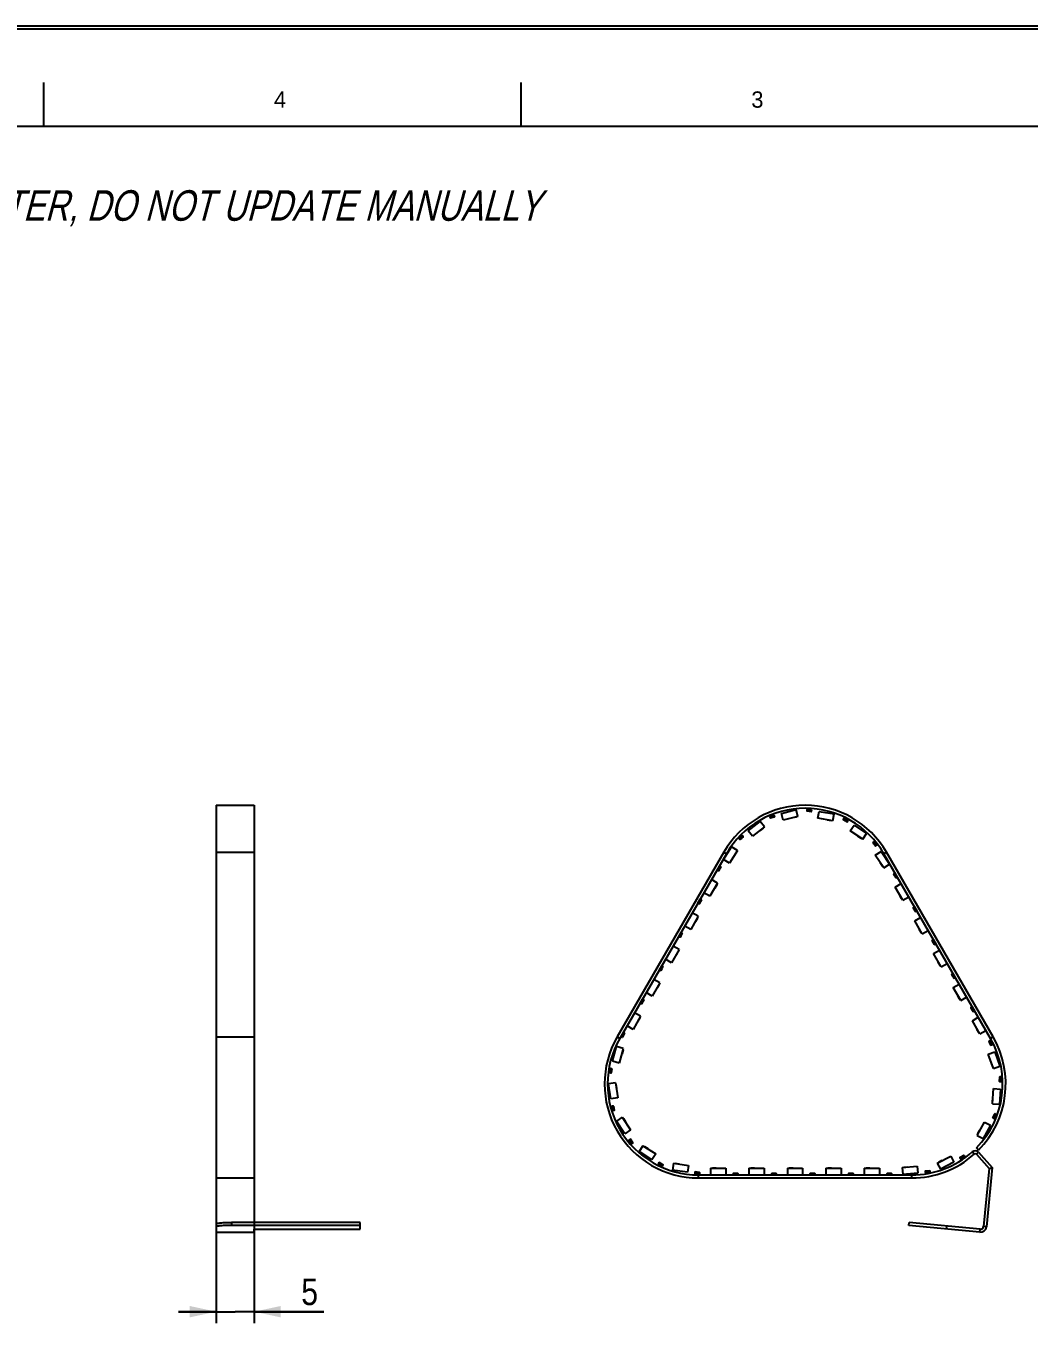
# Model space of a CAD drawing. Header units: millimetres. Extents: x 0 to 432, y 0 to 279.
# Drawn here: x 142.3 to 274.7, y 108.3 to 279.4 of the extents above; entities that cross this region are included whole.
import ezdxf

# ---------------------------------------------------------------- set-up
doc = ezdxf.new("R2010")
doc.units = ezdxf.units.MM
doc.header["$LTSCALE"] = 23.749
doc.layers.get('0').update_dxf_attribs({"linetype": 'CONTINUOUS'})
doc.styles.get("Standard").update_dxf_attribs({"font": 'txt', "width": 0.85})
doc.styles.add('TEXTSTYLE_2', font='txt', dxfattribs={"width": 0.8})
doc.styles.add('TEXTSTYLE_3', font='txt')
doc.dimstyles.new('DIMSTYLE_1', dxfattribs={"dimtxt": 3.5, "dimasz": 3.5, "dimexe": 0.18, "dimexo": 0.0625, "dimgap": 0.09, "dimtad": 1, "dimdsep": 46, "dimtxsty": 'STANDARD', "dimblk": '_FILLED', "dimblk1": '_FILLED', "dimblk2": '_FILLED', "dimcen": 0.09, "dimadec": 0, "dimazin": 0, "dimtp": 0.01, "dimtm": 0.01, "dimtfac": 1, "dimtofl": 0, "dimtmove": 0, "dimatfit": 3, "dimldrblk": '_FILLED', "dimfxl": 1, "dimtolj": 1, "dimarcsym": 0})

# ---------------------------------------------------------------- blocks, each defined once
blk = doc.blocks.new('_FILLED')
at = {"color": 0, "linetype": 'BYBLOCK'}
blk.add_solid([(0, 0), (-1, 0.214), (-1, -0.214)], dxfattribs=at)
blk = doc.blocks.new('*D4')
at = {"color": 2, "linetype": 'CONTINUOUS'}
for p, q in [((167.38, 126.41), (167.38, 108.27)), ((172.38, 126.41), (172.38, 108.27)), ((167.38, 109.77), (162.38, 109.77)), ((162.38, 109.77), (169.88, 109.77)), ((181.57, 109.77), (169.88, 109.77)), ((172.38, 109.77), (181.57, 109.77))]:
    blk.add_line(p, q, dxfattribs=at)
at = {"color": 2, "linetype": 'CONTINUOUS', "xscale": 3.5, "yscale": 3.5, "zscale": 3.5}
blk.add_blockref('_FILLED', (167.38, 109.77), dxfattribs=at)
at = {"color": 2, "linetype": 'CONTINUOUS', "xscale": 3.5, "yscale": 3.5, "zscale": 3.5, "rotation": 180}
blk.add_blockref('_FILLED', (172.38, 109.77), dxfattribs=at)
at = {"color": 2, "linetype": 'CONTINUOUS', "insert": (178.6, 114.14), "char_height": 3.5, "width": 2.975, "attachment_point": 1, "line_spacing_factor": 0.9}
blk.add_mtext('5', dxfattribs=at)

msp = doc.modelspace()

# ---------------------------------------------------------------- linework, layer by layer
at = {"color": 7, "linetype": 'CONTINUOUS'}
for p, q in [((0, 279.4), (431.8, 279.4)), ((0, 279), (420, 279)), ((144.566, 271.94), (144.566, 266.198)), ((207.566, 271.94), (207.566, 266.198)), ((18.566, 266.198), (400.766, 266.198)), ((240.444, 175.081), (241.025, 175.232)), ((240.444, 175.081), (240.487, 174.916)), ((241.006, 175.243), (240.455, 175.099)), ((240.505, 174.906), (240.455, 175.099)), ((241.067, 175.067), (240.487, 174.916)), ((240.505, 174.906), (241.057, 175.049)), ((240.77, 174.972), (240.518, 174.907)), ((240.518, 174.909), (240.518, 174.907)), ((240.586, 174.927), (240.587, 174.925)), ((240.688, 174.953), (240.689, 174.951)), ((240.734, 174.965), (240.735, 174.963)), ((240.766, 174.973), (240.767, 174.972)), ((240.769, 174.974), (240.77, 174.972)), ((241.006, 175.243), (241.057, 175.049)), ((241.067, 175.067), (241.025, 175.232)), ((241.989, 175.498), (243.924, 176.002)), ((242.218, 174.617), (241.989, 175.498)), ((244.153, 175.121), (242.218, 174.617)), ((243.439, 174.904), (243.431, 174.933)), ((243.93, 175.032), (243.439, 174.904)), ((243.93, 175.032), (243.923, 175.061)), ((244.153, 175.121), (243.924, 176.002)), ((245.362, 176.031), (245.333, 175.863)), ((245.924, 175.761), (245.333, 175.863)), ((245.345, 175.846), (245.379, 176.043)), ((245.345, 175.846), (245.907, 175.749)), ((245.358, 175.844), (245.358, 175.842)), ((245.614, 175.797), (245.358, 175.842)), ((245.362, 176.031), (245.953, 175.929)), ((245.941, 175.946), (245.379, 176.043)), ((245.428, 175.832), (245.427, 175.83)), ((245.532, 175.814), (245.531, 175.812)), ((245.579, 175.806), (245.578, 175.804)), ((245.611, 175.8), (245.611, 175.798)), ((245.614, 175.799), (245.614, 175.797)), ((245.941, 175.946), (245.907, 175.749)), ((245.924, 175.761), (245.953, 175.929)), ((246.785, 174.876), (246.941, 175.773)), ((248.756, 174.535), (246.785, 174.876)), ((246.941, 175.773), (248.911, 175.431)), ((248.016, 174.633), (248.021, 174.662)), ((248.516, 174.546), (248.016, 174.633)), ((248.516, 174.546), (248.522, 174.575)), ((248.756, 174.535), (248.911, 175.431)), ((250.233, 174.864), (250.137, 174.723)), ((250.633, 174.386), (250.137, 174.723)), ((250.141, 174.702), (250.254, 174.868)), ((250.141, 174.702), (250.612, 174.382)), ((250.152, 174.695), (250.151, 174.693)), ((250.366, 174.547), (250.151, 174.693)), ((250.21, 174.655), (250.209, 174.653)), ((250.233, 174.864), (250.729, 174.526)), ((250.725, 174.547), (250.254, 174.868)), ((250.298, 174.596), (250.296, 174.594)), ((250.337, 174.569), (250.336, 174.567)), ((237.592, 173.201), (239.147, 174.46)), ((238.165, 172.494), (237.592, 173.201)), ((239.719, 173.753), (238.165, 172.494)), ((239.158, 173.26), (239.14, 173.283)), ((239.719, 173.753), (239.147, 174.46)), ((239.553, 173.58), (239.158, 173.26)), ((239.553, 173.58), (239.534, 173.603)), ((250.364, 174.55), (250.363, 174.549)), ((250.367, 174.549), (250.366, 174.547)), ((250.725, 174.547), (250.612, 174.382)), ((250.633, 174.386), (250.729, 174.526)), ((251.052, 173.224), (251.564, 173.976)), ((252.705, 172.098), (251.052, 173.224)), ((251.564, 173.976), (253.217, 172.851)), ((252.705, 172.098), (253.217, 172.851)), ((236.358, 172.183), (236.825, 172.561)), ((236.358, 172.183), (236.465, 172.051)), ((236.804, 172.563), (236.361, 172.204)), ((236.486, 172.049), (236.361, 172.204)), ((236.932, 172.428), (236.465, 172.051)), ((236.486, 172.049), (236.929, 172.407)), ((236.497, 172.057), (236.498, 172.055)), ((236.7, 172.219), (236.498, 172.055)), ((236.552, 172.102), (236.553, 172.1)), ((236.634, 172.168), (236.635, 172.166)), ((236.671, 172.198), (236.672, 172.196)), ((236.696, 172.219), (236.697, 172.217)), ((236.699, 172.221), (236.7, 172.219)), ((236.804, 172.563), (236.929, 172.407)), ((236.932, 172.428), (236.825, 172.561)), ((252.072, 172.493), (252.088, 172.518)), ((252.492, 172.208), (252.072, 172.493)), ((252.492, 172.208), (252.508, 172.232)), ((254.068, 171.69), (254.235, 171.801)), ((254.068, 171.69), (254.385, 171.216)), ((254.214, 171.805), (254.072, 171.71)), ((254.406, 171.212), (254.072, 171.71)), ((254.076, 171.679), (254.074, 171.678)), ((254.219, 171.461), (254.074, 171.678)), ((254.115, 171.62), (254.113, 171.619)), ((254.174, 171.532), (254.172, 171.531)), ((254.2, 171.493), (254.198, 171.491)), ((254.214, 171.805), (254.547, 171.306)), ((254.218, 171.465), (254.217, 171.464)), ((254.22, 171.462), (254.219, 171.461)), ((254.551, 171.327), (254.235, 171.801)), ((254.551, 171.327), (254.385, 171.216)), ((254.406, 171.212), (254.547, 171.306)), ((234.707, 170.188), (220.634, 145.813)), ((234.333, 169.408), (235.38, 171.111)), ((234.36, 170.388), (234.707, 170.188)), ((236.156, 170.635), (235.108, 168.931)), ((236.156, 170.635), (235.38, 171.111)), ((235.79, 169.984), (235.765, 169.999)), ((236.056, 170.416), (235.79, 169.984)), ((236.056, 170.416), (236.031, 170.432)), ((254.359, 169.977), (255.116, 170.483)), ((255.471, 168.315), (254.359, 169.977)), ((255.116, 170.483), (256.228, 168.821)), ((255.838, 170.388), (255.491, 170.188)), ((269.564, 145.813), (255.491, 170.188)), ((233.801, 168.543), (233.502, 168.058)), ((233.673, 167.953), (233.502, 168.058)), ((233.507, 168.037), (233.822, 168.548)), ((233.652, 167.948), (233.507, 168.037)), ((233.966, 168.459), (233.652, 167.948)), ((233.673, 167.953), (233.971, 168.439)), ((233.679, 167.964), (233.681, 167.963)), ((233.817, 168.185), (233.681, 167.963)), ((233.717, 168.025), (233.718, 168.024)), ((233.772, 168.114), (233.774, 168.113)), ((233.797, 168.155), (233.799, 168.154)), ((233.801, 168.543), (233.971, 168.439)), ((233.814, 168.183), (233.816, 168.182)), ((233.816, 168.186), (233.817, 168.185)), ((233.966, 168.459), (233.822, 168.548)), ((235.108, 168.931), (234.333, 169.408)), ((255.032, 168.919), (255.056, 168.935)), ((255.314, 168.496), (255.032, 168.919)), ((255.314, 168.496), (255.339, 168.513)), ((255.471, 168.315), (256.228, 168.821)), ((233.527, 166.324), (232.527, 164.592)), ((233.527, 166.324), (232.739, 166.779)), ((233.434, 166.103), (233.18, 165.663)), ((233.434, 166.103), (233.408, 166.118)), ((256.801, 167.52), (256.961, 167.612)), ((256.801, 167.52), (257.086, 167.026)), ((256.808, 167.508), (256.806, 167.507)), ((256.936, 167.282), (256.806, 167.507)), ((256.954, 167.625), (256.807, 167.54)), ((257.107, 167.021), (256.807, 167.54)), ((256.843, 167.447), (256.841, 167.446)), ((256.896, 167.356), (256.894, 167.355)), ((256.92, 167.315), (256.918, 167.314)), ((256.936, 167.286), (256.934, 167.285)), ((256.938, 167.283), (256.936, 167.282)), ((256.954, 167.625), (257.254, 167.106)), ((256.979, 165.792), (257.767, 166.247)), ((257.246, 167.119), (257.086, 167.026)), ((257.107, 167.021), (257.254, 167.106)), ((232.527, 164.592), (231.739, 165.047)), ((233.18, 165.663), (233.154, 165.678)), ((257.979, 164.06), (256.979, 165.792)), ((257.58, 164.691), (257.606, 164.706)), ((257.834, 164.251), (257.58, 164.691)), ((257.979, 164.06), (258.767, 164.515)), ((230.952, 163.654), (231.252, 164.174)), ((231.099, 163.569), (230.952, 163.654)), ((231.12, 163.575), (230.959, 163.667)), ((231.399, 164.089), (231.099, 163.569)), ((231.12, 163.575), (231.405, 164.068)), ((231.126, 163.586), (231.128, 163.585)), ((231.258, 163.81), (231.128, 163.585)), ((231.162, 163.648), (231.163, 163.647)), ((231.214, 163.739), (231.216, 163.738)), ((231.238, 163.78), (231.24, 163.779)), ((231.244, 164.161), (231.405, 164.068)), ((231.399, 164.089), (231.252, 164.174)), ((231.255, 163.809), (231.256, 163.808)), ((231.256, 163.811), (231.258, 163.81)), ((257.834, 164.251), (257.86, 164.266)), ((259.375, 163.061), (259.535, 163.154)), ((259.375, 163.061), (259.66, 162.568)), ((259.382, 163.05), (259.38, 163.049)), ((259.51, 162.824), (259.38, 163.049)), ((259.528, 163.167), (259.381, 163.082)), ((259.681, 162.562), (259.381, 163.082)), ((259.417, 162.989), (259.416, 162.988)), ((259.47, 162.897), (259.468, 162.896)), ((259.494, 162.856), (259.492, 162.855)), ((259.51, 162.828), (259.508, 162.827)), ((259.512, 162.825), (259.51, 162.824)), ((259.528, 163.167), (259.828, 162.647)), ((259.82, 162.66), (259.66, 162.568)), ((259.681, 162.562), (259.828, 162.647)), ((230.99, 161.93), (229.99, 160.198)), ((230.99, 161.93), (230.202, 162.385)), ((230.643, 161.269), (230.617, 161.284)), ((230.897, 161.709), (230.643, 161.269)), ((230.897, 161.709), (230.871, 161.724)), ((259.553, 161.334), (260.341, 161.789)), ((260.553, 159.602), (259.553, 161.334)), ((228.415, 159.26), (228.715, 159.78)), ((228.562, 159.175), (228.415, 159.26)), ((228.582, 159.181), (228.422, 159.273)), ((228.862, 159.695), (228.562, 159.175)), ((228.582, 159.181), (228.867, 159.674)), ((228.589, 159.192), (228.591, 159.191)), ((228.721, 159.416), (228.591, 159.191)), ((228.625, 159.253), (228.626, 159.252)), ((228.677, 159.345), (228.679, 159.344)), ((228.701, 159.386), (228.703, 159.385)), ((228.707, 159.767), (228.867, 159.674)), ((228.862, 159.695), (228.715, 159.78)), ((228.717, 159.414), (228.719, 159.413)), ((228.719, 159.417), (228.721, 159.416)), ((229.99, 160.198), (229.202, 160.653)), ((260.154, 160.233), (260.18, 160.248)), ((260.408, 159.793), (260.154, 160.233)), ((260.408, 159.793), (260.434, 159.808)), ((260.553, 159.602), (261.341, 160.057)), ((228.453, 157.536), (227.453, 155.804)), ((228.453, 157.536), (227.665, 157.991)), ((261.875, 158.731), (262.035, 158.824)), ((261.875, 158.731), (262.16, 158.238)), ((261.882, 158.72), (261.88, 158.719)), ((262.01, 158.494), (261.88, 158.719)), ((262.028, 158.837), (261.881, 158.752)), ((262.181, 158.232), (261.881, 158.752)), ((261.917, 158.658), (261.916, 158.657)), ((261.97, 158.567), (261.968, 158.566)), ((261.994, 158.526), (261.992, 158.525)), ((262.01, 158.497), (262.008, 158.496)), ((262.012, 158.495), (262.01, 158.494)), ((262.028, 158.837), (262.328, 158.317)), ((262.053, 157.004), (262.841, 157.459)), ((262.32, 158.33), (262.16, 158.238)), ((262.181, 158.232), (262.328, 158.317)), ((227.453, 155.804), (226.665, 156.259)), ((228.106, 156.875), (228.08, 156.89)), ((228.36, 157.315), (228.106, 156.875)), ((228.36, 157.315), (228.334, 157.33)), ((263.053, 155.272), (262.053, 157.004)), ((262.654, 155.903), (262.68, 155.918)), ((262.908, 155.463), (262.654, 155.903)), ((225.878, 154.866), (226.178, 155.385)), ((226.025, 154.781), (225.878, 154.866)), ((226.045, 154.786), (225.885, 154.879)), ((226.325, 155.3), (226.025, 154.781)), ((226.045, 154.786), (226.33, 155.28)), ((226.052, 154.798), (226.054, 154.797)), ((226.184, 155.022), (226.054, 154.797)), ((226.087, 154.859), (226.089, 154.858)), ((226.14, 154.95), (226.142, 154.949)), ((226.164, 154.992), (226.166, 154.991)), ((226.17, 155.372), (226.33, 155.28)), ((226.325, 155.3), (226.178, 155.385)), ((226.18, 155.02), (226.182, 155.019)), ((226.182, 155.023), (226.184, 155.022)), ((262.908, 155.463), (262.934, 155.478)), ((263.053, 155.272), (263.841, 155.727)), ((264.449, 154.273), (264.61, 154.365)), ((264.449, 154.273), (264.734, 153.779)), ((264.456, 154.261), (264.454, 154.26)), ((264.584, 154.035), (264.454, 154.26)), ((264.602, 154.378), (264.455, 154.293)), ((264.755, 153.774), (264.455, 154.293)), ((264.491, 154.2), (264.49, 154.199)), ((264.544, 154.109), (264.542, 154.108)), ((264.568, 154.068), (264.566, 154.067)), ((264.584, 154.039), (264.583, 154.038)), ((264.586, 154.036), (264.584, 154.035)), ((264.602, 154.378), (264.902, 153.859)), ((225.916, 153.142), (224.916, 151.41)), ((225.916, 153.142), (225.128, 153.597)), ((225.569, 152.481), (225.543, 152.496)), ((225.823, 152.921), (225.569, 152.481)), ((225.823, 152.921), (225.797, 152.935)), ((264.627, 152.545), (265.415, 153)), ((265.627, 150.813), (264.627, 152.545)), ((264.895, 153.872), (264.734, 153.779)), ((264.755, 153.774), (264.902, 153.859)), ((223.341, 150.471), (223.641, 150.991)), ((223.788, 150.906), (223.488, 150.386)), ((223.508, 150.392), (223.793, 150.886)), ((223.647, 150.628), (223.517, 150.402)), ((223.627, 150.597), (223.629, 150.596)), ((223.633, 150.978), (223.793, 150.886)), ((223.788, 150.906), (223.641, 150.991)), ((223.643, 150.626), (223.645, 150.625)), ((223.645, 150.629), (223.647, 150.628)), ((224.916, 151.41), (224.128, 151.865)), ((265.228, 151.444), (265.254, 151.459)), ((265.482, 151.004), (265.228, 151.444)), ((265.482, 151.004), (265.508, 151.019)), ((265.627, 150.813), (266.415, 151.268)), ((223.381, 148.748), (222.592, 149.202)), ((223.488, 150.386), (223.341, 150.471)), ((223.508, 150.392), (223.348, 150.484)), ((223.515, 150.403), (223.517, 150.402)), ((223.55, 150.465), (223.552, 150.464)), ((223.603, 150.556), (223.605, 150.555)), ((266.986, 149.879), (267.147, 149.971)), ((266.986, 149.879), (267.271, 149.385)), ((266.993, 149.867), (266.991, 149.866)), ((267.121, 149.641), (266.991, 149.866)), ((267.139, 149.984), (266.992, 149.899)), ((267.292, 149.379), (266.992, 149.899)), ((267.028, 149.806), (267.027, 149.805)), ((267.081, 149.715), (267.079, 149.714)), ((267.105, 149.673), (267.103, 149.672)), ((267.121, 149.645), (267.12, 149.644)), ((267.123, 149.642), (267.121, 149.641)), ((267.139, 149.984), (267.439, 149.464)), ((267.432, 149.477), (267.271, 149.385)), ((267.292, 149.379), (267.439, 149.464)), ((222.384, 147.014), (221.595, 147.468)), ((223.381, 148.748), (222.384, 147.014)), ((223.034, 148.086), (223.009, 148.101)), ((223.288, 148.527), (223.034, 148.086)), ((223.288, 148.527), (223.262, 148.542)), ((267.164, 148.151), (267.952, 148.606)), ((268.164, 146.419), (267.164, 148.151)), ((220.288, 146.013), (220.634, 145.813)), ((220.978, 145.994), (220.805, 146.094)), ((220.81, 146.073), (221.109, 146.594)), ((220.957, 145.989), (220.81, 146.073)), ((221.257, 146.509), (220.957, 145.989)), ((220.978, 145.994), (221.262, 146.488)), ((220.985, 146.006), (220.986, 146.005)), ((221.116, 146.23), (220.986, 146.005)), ((221.02, 146.067), (221.022, 146.066)), ((221.072, 146.158), (221.074, 146.157)), ((221.089, 146.588), (221.262, 146.488)), ((221.096, 146.2), (221.098, 146.199)), ((221.257, 146.509), (221.109, 146.594)), ((221.113, 146.228), (221.114, 146.227)), ((221.114, 146.231), (221.116, 146.23)), ((267.765, 147.05), (267.791, 147.065)), ((268.019, 146.61), (267.765, 147.05)), ((268.019, 146.61), (268.045, 146.625)), ((268.164, 146.419), (268.952, 146.874)), ((269.386, 145.458), (269.574, 145.527)), ((269.555, 145.536), (269.395, 145.477)), ((269.602, 144.914), (269.395, 145.477)), ((269.555, 145.536), (269.762, 144.973)), ((269.911, 146.013), (269.564, 145.813)), ((269.771, 144.992), (269.574, 145.527)), ((219.685, 142.809), (220.223, 144.736)), ((221.1, 144.491), (220.223, 144.736)), ((221.1, 144.491), (220.562, 142.565)), ((220.928, 143.764), (220.899, 143.772)), ((221.064, 144.254), (220.928, 143.764)), ((221.064, 144.254), (221.036, 144.262)), ((269.267, 143.725), (270.121, 144.039)), ((269.386, 145.458), (269.583, 144.923)), ((269.391, 145.446), (269.389, 145.445)), ((269.479, 145.201), (269.389, 145.445)), ((269.415, 145.379), (269.414, 145.378)), ((269.452, 145.28), (269.45, 145.279)), ((269.468, 145.235), (269.466, 145.235)), ((269.48, 145.205), (269.478, 145.204)), ((269.481, 145.201), (269.479, 145.201)), ((269.771, 144.992), (269.583, 144.923)), ((269.602, 144.914), (269.762, 144.973)), ((270.121, 144.039), (270.811, 142.162)), ((220.562, 142.565), (219.685, 142.809)), ((269.957, 141.848), (269.267, 143.725)), ((269.671, 142.538), (269.699, 142.548)), ((269.847, 142.061), (269.671, 142.538)), ((269.847, 142.061), (269.874, 142.072)), ((269.957, 141.848), (270.811, 142.162)), ((219.413, 141.832), (219.259, 141.283)), ((219.452, 141.229), (219.259, 141.283)), ((219.27, 141.264), (219.431, 141.842)), ((219.434, 141.218), (219.27, 141.264)), ((219.413, 141.832), (219.605, 141.778)), ((219.595, 141.796), (219.431, 141.842)), ((219.595, 141.796), (219.434, 141.218)), ((219.452, 141.229), (219.605, 141.778)), ((219.456, 141.242), (219.457, 141.241)), ((219.527, 141.492), (219.457, 141.241)), ((219.475, 141.31), (219.477, 141.309)), ((219.503, 141.411), (219.505, 141.411)), ((219.516, 141.457), (219.518, 141.457)), ((219.525, 141.492), (219.527, 141.492)), ((219.525, 141.489), (219.527, 141.488)), ((270.796, 140.732), (270.756, 140.164)), ((270.769, 140.148), (270.812, 140.746)), ((270.775, 140.46), (270.793, 140.719)), ((270.777, 140.463), (270.775, 140.463)), ((270.777, 140.46), (270.775, 140.46)), ((270.779, 140.496), (270.777, 140.496)), ((270.783, 140.543), (270.781, 140.543)), ((270.79, 140.648), (270.788, 140.648)), ((270.795, 140.719), (270.793, 140.719)), ((270.796, 140.732), (270.996, 140.718)), ((270.982, 140.734), (270.812, 140.746)), ((270.982, 140.734), (270.939, 140.135)), ((270.955, 140.149), (270.996, 140.718)), ((220.054, 139.97), (219.155, 139.831)), ((219.461, 137.854), (219.155, 139.831)), ((220.054, 139.97), (220.36, 137.994)), ((220.12, 139.74), (220.09, 139.735)), ((220.12, 139.74), (220.198, 139.238)), ((220.198, 139.238), (220.168, 139.233)), ((269.832, 137.207), (269.975, 139.202)), ((269.975, 139.202), (270.882, 139.137)), ((270.882, 139.137), (270.739, 137.142)), ((270.955, 140.149), (270.756, 140.164)), ((270.769, 140.148), (270.939, 140.135)), ((220.36, 137.994), (219.461, 137.854)), ((269.819, 137.447), (269.855, 137.953)), ((269.819, 137.447), (269.849, 137.445)), ((269.832, 137.207), (270.739, 137.142)), ((269.855, 137.953), (269.885, 137.951)), ((219.617, 136.851), (219.814, 136.882)), ((219.617, 136.851), (219.704, 136.288)), ((219.797, 136.895), (219.629, 136.869)), ((219.721, 136.276), (219.629, 136.869)), ((219.902, 136.319), (219.704, 136.288)), ((219.889, 136.302), (219.721, 136.276)), ((219.797, 136.895), (219.889, 136.302)), ((219.902, 136.319), (219.814, 136.882)), ((219.86, 136.589), (219.862, 136.589)), ((219.86, 136.586), (219.862, 136.586)), ((219.862, 136.589), (219.902, 136.332)), ((219.865, 136.553), (219.867, 136.553)), ((219.873, 136.506), (219.875, 136.506)), ((219.889, 136.402), (219.891, 136.402)), ((219.9, 136.332), (219.902, 136.332)), ((220.97, 135.422), (220.209, 134.923)), ((220.97, 135.422), (222.066, 133.749)), ((221.125, 135.239), (221.1, 135.222)), ((221.125, 135.239), (221.404, 134.814)), ((270.137, 135.846), (269.865, 135.345)), ((270.041, 135.25), (269.865, 135.345)), ((269.871, 135.325), (270.157, 135.852)), ((269.871, 135.325), (270.02, 135.244)), ((270.005, 135.607), (270.129, 135.835)), ((270.006, 135.606), (270.005, 135.607)), ((270.008, 135.609), (270.006, 135.61)), ((270.307, 135.771), (270.02, 135.244)), ((270.024, 135.638), (270.022, 135.639)), ((270.041, 135.25), (270.313, 135.75)), ((270.047, 135.679), (270.045, 135.68)), ((270.097, 135.772), (270.095, 135.773)), ((270.131, 135.834), (270.129, 135.835)), ((270.137, 135.846), (270.313, 135.75)), ((270.307, 135.771), (270.157, 135.852)), ((221.305, 133.25), (220.209, 134.923)), ((222.066, 133.749), (221.305, 133.25)), ((221.404, 134.814), (221.379, 134.797)), ((267.802, 133.035), (268.756, 134.792)), ((267.889, 133.258), (268.132, 133.704)), ((268.132, 133.704), (268.158, 133.69)), ((269.556, 134.358), (268.601, 132.6)), ((268.756, 134.792), (269.556, 134.358)), ((221.861, 132.401), (222.028, 132.51)), ((221.861, 132.401), (222.173, 131.924)), ((222.007, 132.515), (221.865, 132.422)), ((222.194, 131.92), (221.865, 132.422)), ((222.007, 132.515), (222.336, 132.013)), ((222.34, 132.034), (222.028, 132.51)), ((222.34, 132.034), (222.173, 131.924)), ((222.191, 132.262), (222.192, 132.263)), ((222.192, 132.263), (222.335, 132.046)), ((222.192, 132.259), (222.194, 132.261)), ((222.336, 132.013), (222.194, 131.92)), ((222.211, 132.232), (222.212, 132.233)), ((222.237, 132.192), (222.238, 132.193)), ((222.294, 132.104), (222.296, 132.105)), ((222.333, 132.045), (222.335, 132.046)), ((267.802, 133.035), (268.601, 132.6)), ((267.889, 133.258), (267.915, 133.244)), ((223.684, 131.658), (223.197, 130.889)), ((224.886, 129.819), (223.197, 130.889)), ((223.684, 131.658), (225.373, 130.587)), ((223.901, 131.556), (223.885, 131.531)), ((223.901, 131.556), (224.33, 131.284)), ((224.33, 131.284), (224.314, 131.259)), ((225.373, 130.587), (224.886, 129.819)), ((262.539, 129.369), (264.313, 130.293)), ((264.313, 130.293), (264.734, 129.486)), ((265.535, 130.112), (266.067, 130.389)), ((265.535, 130.112), (265.614, 129.961)), ((266.047, 130.395), (265.541, 130.132)), ((265.634, 129.954), (265.541, 130.132)), ((266.146, 130.238), (265.614, 129.961)), ((265.634, 129.954), (266.139, 130.218)), ((265.804, 130.271), (266.034, 130.391)), ((265.805, 130.269), (265.804, 130.271)), ((265.808, 130.27), (265.807, 130.272)), ((265.837, 130.286), (265.836, 130.287)), ((265.879, 130.308), (265.878, 130.309)), ((265.972, 130.356), (265.972, 130.358)), ((266.035, 130.389), (266.034, 130.391)), ((266.047, 130.395), (266.139, 130.218)), ((266.067, 130.389), (266.146, 130.238)), ((267.411, 130.546), (267.146, 130.845)), ((267.693, 130.531), (267.99, 130.798)), ((267.991, 131.096), (267.706, 131.377)), ((267.99, 130.798), (269.781, 128.81)), ((225.83, 129.44), (225.739, 129.296)), ((226.246, 128.975), (225.739, 129.296)), ((225.744, 129.276), (225.851, 129.444)), ((225.744, 129.276), (226.225, 128.97)), ((225.83, 129.44), (226.337, 129.119)), ((226.332, 129.139), (225.851, 129.444)), ((226.101, 129.286), (226.102, 129.287)), ((226.102, 129.287), (226.322, 129.148)), ((226.104, 129.284), (226.105, 129.286)), ((226.132, 129.266), (226.133, 129.268)), ((226.172, 129.241), (226.173, 129.242)), ((226.332, 129.139), (226.225, 128.97)), ((226.337, 129.119), (226.246, 128.975)), ((226.261, 129.184), (226.262, 129.186)), ((226.321, 129.146), (226.322, 129.148)), ((227.716, 129.347), (227.584, 128.447)), ((229.563, 128.157), (227.584, 128.447)), ((227.716, 129.347), (229.695, 129.057)), ((227.956, 129.342), (227.952, 129.313)), ((227.956, 129.342), (228.459, 129.269)), ((228.459, 129.269), (228.454, 129.239)), ((229.695, 129.057), (229.563, 128.157)), ((232.612, 128.723), (234.612, 128.723)), ((232.612, 128.723), (232.612, 127.813)), ((232.85, 128.753), (233.358, 128.753)), ((232.85, 128.753), (232.85, 128.723)), ((233.358, 128.753), (233.358, 128.723)), ((234.612, 128.723), (234.612, 127.813)), ((237.686, 128.723), (239.686, 128.723)), ((237.686, 128.723), (237.686, 127.813)), ((237.924, 128.753), (238.432, 128.753)), ((237.924, 128.753), (237.924, 128.723)), ((238.432, 128.753), (238.432, 128.723)), ((239.686, 128.723), (239.686, 127.813)), ((242.76, 128.723), (244.76, 128.723)), ((242.76, 128.723), (242.76, 127.813)), ((242.998, 128.753), (243.506, 128.753)), ((242.998, 128.753), (242.998, 128.723)), ((243.506, 128.753), (243.506, 128.723)), ((244.76, 128.723), (244.76, 127.813)), ((247.834, 128.723), (249.834, 128.723)), ((247.834, 128.723), (247.834, 127.813)), ((248.072, 128.753), (248.58, 128.753)), ((248.072, 128.753), (248.072, 128.723)), ((248.58, 128.753), (248.58, 128.723)), ((249.834, 128.723), (249.834, 127.813)), ((252.908, 128.723), (254.908, 128.723)), ((252.908, 128.723), (252.908, 127.813)), ((253.147, 128.753), (253.655, 128.753)), ((253.147, 128.753), (253.147, 128.723)), ((253.655, 128.753), (253.655, 128.723)), ((254.908, 128.723), (254.908, 127.813)), ((257.904, 128.779), (259.897, 128.946)), ((257.904, 128.779), (257.98, 127.872)), ((258.139, 128.828), (258.645, 128.871)), ((258.139, 128.828), (258.141, 128.799)), ((258.645, 128.871), (258.647, 128.841)), ((259.897, 128.946), (259.973, 128.04)), ((260.954, 128.308), (261.552, 128.358)), ((261.536, 128.372), (260.968, 128.324)), ((261.263, 128.351), (261.522, 128.373)), ((261.263, 128.349), (261.263, 128.351)), ((261.267, 128.349), (261.267, 128.351)), ((261.3, 128.352), (261.299, 128.354)), ((261.347, 128.356), (261.347, 128.358)), ((261.452, 128.365), (261.452, 128.367)), ((261.523, 128.371), (261.522, 128.373)), ((261.536, 128.372), (261.553, 128.172)), ((261.552, 128.358), (261.566, 128.189)), ((262.539, 129.369), (262.96, 128.562)), ((262.737, 129.505), (263.187, 129.74)), ((262.737, 129.505), (262.751, 129.479)), ((264.734, 129.486), (262.96, 128.562)), ((263.187, 129.74), (263.201, 129.714)), ((269.781, 128.81), (269.026, 120.97)), ((269.365, 128.673), (269.781, 128.81)), ((230.579, 128.195), (230.555, 128.027)), ((231.148, 127.94), (230.555, 128.027)), ((230.567, 128.01), (230.596, 128.208)), ((230.567, 128.01), (231.131, 127.928)), ((230.579, 128.195), (231.173, 128.108)), ((231.16, 128.125), (230.596, 128.208)), ((230.89, 128.167), (231.148, 128.129)), ((230.89, 128.165), (230.89, 128.167)), ((230.893, 128.165), (230.893, 128.166)), ((230.926, 128.16), (230.926, 128.162)), ((230.973, 128.153), (230.973, 128.155)), ((231.026, 127.813), (259.172, 127.813)), ((231.026, 127.413), (231.026, 127.813)), ((231.077, 128.138), (231.077, 128.14)), ((231.16, 128.125), (231.131, 127.928)), ((231.147, 128.127), (231.148, 128.129)), ((231.173, 128.108), (231.148, 127.94)), ((235.612, 127.998), (236.212, 127.998)), ((235.612, 127.998), (235.612, 127.828)), ((236.212, 127.828), (235.612, 127.828)), ((236.197, 128.013), (235.627, 128.013)), ((235.627, 127.828), (235.627, 128.013)), ((235.924, 128.015), (236.184, 128.015)), ((235.924, 128.013), (235.924, 128.015)), ((235.927, 128.013), (235.927, 128.015)), ((235.96, 128.013), (235.96, 128.015)), ((236.008, 128.013), (236.008, 128.015)), ((236.113, 128.013), (236.113, 128.015)), ((236.184, 128.013), (236.184, 128.015)), ((236.197, 128.013), (236.197, 127.828)), ((236.212, 127.998), (236.212, 127.828)), ((240.686, 127.998), (241.286, 127.998)), ((240.686, 127.998), (240.686, 127.828)), ((241.286, 127.828), (240.686, 127.828)), ((241.271, 128.013), (240.701, 128.013)), ((240.701, 127.828), (240.701, 128.013)), ((240.998, 128.015), (241.258, 128.015)), ((240.998, 128.013), (240.998, 128.015)), ((241.001, 128.013), (241.001, 128.015)), ((241.034, 128.013), (241.034, 128.015)), ((241.082, 128.013), (241.082, 128.015)), ((241.187, 128.013), (241.187, 128.015)), ((241.258, 128.013), (241.258, 128.015)), ((241.271, 128.013), (241.271, 127.828)), ((241.286, 127.998), (241.286, 127.828)), ((245.76, 127.998), (246.36, 127.998)), ((245.76, 127.998), (245.76, 127.828)), ((246.36, 127.828), (245.76, 127.828)), ((246.345, 128.013), (245.775, 128.013)), ((245.775, 127.828), (245.775, 128.013)), ((246.072, 128.015), (246.332, 128.015)), ((246.072, 128.013), (246.072, 128.015)), ((246.075, 128.013), (246.075, 128.015)), ((246.108, 128.013), (246.108, 128.015)), ((246.156, 128.013), (246.156, 128.015)), ((246.261, 128.013), (246.261, 128.015)), ((246.332, 128.013), (246.332, 128.015)), ((246.345, 128.013), (246.345, 127.828)), ((246.36, 127.998), (246.36, 127.828)), ((250.834, 127.998), (251.434, 127.998)), ((250.834, 127.998), (250.834, 127.828)), ((251.434, 127.828), (250.834, 127.828)), ((251.419, 128.013), (250.849, 128.013)), ((250.849, 127.828), (250.849, 128.013)), ((251.146, 128.015), (251.406, 128.015)), ((251.146, 128.013), (251.146, 128.015)), ((251.149, 128.013), (251.149, 128.015)), ((251.182, 128.013), (251.182, 128.015)), ((251.23, 128.013), (251.23, 128.015)), ((251.335, 128.013), (251.335, 128.015)), ((251.406, 128.013), (251.406, 128.015)), ((251.419, 128.013), (251.419, 127.828)), ((251.434, 127.998), (251.434, 127.828)), ((255.909, 127.998), (256.509, 127.998)), ((255.909, 127.998), (255.909, 127.828)), ((256.509, 127.828), (255.909, 127.828)), ((256.494, 128.013), (255.924, 128.013)), ((255.924, 127.828), (255.924, 128.013)), ((256.22, 128.015), (256.48, 128.015)), ((256.22, 128.013), (256.22, 128.015)), ((256.224, 128.013), (256.224, 128.015)), ((256.256, 128.013), (256.256, 128.015)), ((256.304, 128.013), (256.304, 128.015)), ((256.409, 128.013), (256.409, 128.015)), ((256.48, 128.013), (256.48, 128.015)), ((256.494, 128.013), (256.494, 127.828)), ((256.509, 127.998), (256.509, 127.828)), ((259.973, 128.04), (257.98, 127.872)), ((259.172, 127.413), (259.172, 127.813)), ((260.954, 128.308), (260.968, 128.138)), ((260.985, 128.125), (260.968, 128.324)), ((261.566, 128.189), (260.968, 128.138)), ((260.985, 128.125), (261.553, 128.172)), ((169.383, 121.55), (169.383, 121.152)), ((186.383, 120.672), (186.383, 121.55)), ((258.796, 121.152), (258.834, 121.55)), ((167.383, 121.358), (167.383, 120.247)), ((167.383, 120.251), (172.383, 120.251)), ((167.383, 120.247), (172.383, 120.247)), ((186.383, 121.152), (169.383, 121.152)), ((172.383, 120.672), (186.383, 120.672)), ((172.383, 120.247), (172.383, 120.672)), ((268.153, 120.251), (258.796, 121.152)), ((263.773, 120.672), (263.811, 121.071)), ((268.153, 120.251), (268.191, 120.649)), ((269.026, 120.97), (268.627, 121.009))]:
    msp.add_line(p, q, dxfattribs=at)
at = {"color": 3, "linetype": 'CONTINUOUS'}
for p, q in [((167.383, 176.588), (167.383, 121.358)), ((167.383, 176.588), (172.383, 176.588)), ((172.383, 176.588), (172.383, 121.55)), ((167.383, 170.388), (172.383, 170.388)), ((234.36, 170.388), (220.288, 146.013)), ((269.911, 146.013), (255.838, 170.388)), ((167.383, 146.013), (172.383, 146.013)), ((267.693, 130.531), (269.365, 128.673)), ((269.365, 128.673), (268.627, 121.009)), ((167.383, 127.413), (172.383, 127.413)), ((231.026, 127.413), (259.172, 127.413)), ((186.383, 121.55), (169.383, 121.55)), ((268.191, 120.649), (258.834, 121.55))]:
    msp.add_line(p, q, dxfattribs=at)
for centre, radius, start, end in [((245.099, 164.188), 12.4, 30, 150), ((231.026, 139.813), 12.4, 150, 270), ((259.172, 139.813), 12.4, 315.33183, 30), ((259.172, 139.813), 12.4, 270, 311.64084), ((267.544, 130.397), 0.2, 42, 131.64084), ((268.229, 121.047), 0.4, 264.5, 354.5)]:
    msp.add_arc(centre, radius, start, end, dxfattribs=at)
at = {"color": 7, "linetype": 'CONTINUOUS'}
for centre, radius, start, end in [((245.099, 164.188), 12, 30, 150), ((240.458, 175.085), 0.015, 104.58183, 194.58183), ((240.501, 174.92), 0.015, 194.58183, 284.58183), ((241.01, 175.228), 0.015, 14.58183, 104.58183), ((241.053, 175.064), 0.015, 284.58183, 14.58183), ((245.347, 175.861), 0.015, 170.17153, 260.17153), ((245.377, 176.028), 0.015, 80.17153, 170.17153), ((245.909, 175.764), 0.015, 260.17153, 350.17153), ((245.938, 175.931), 0.015, 350.17153, 80.17153), ((250.149, 174.715), 0.015, 145.75969, 235.75969), ((250.245, 174.855), 0.015, 55.75969, 145.75969), ((250.621, 174.394), 0.015, 235.75969, 325.75969), ((250.716, 174.535), 0.015, 325.75969, 55.75969), ((236.37, 172.193), 0.015, 128.99308, 218.99308), ((236.477, 172.06), 0.015, 218.99308, 308.99308), ((236.813, 172.551), 0.015, 38.99308, 128.99308), ((236.92, 172.419), 0.015, 308.99308, 38.99308), ((254.081, 171.698), 0.015, 123.77646, 213.77646), ((254.222, 171.792), 0.015, 33.77646, 123.77646), ((254.398, 171.224), 0.015, 213.77646, 303.77646), ((254.539, 171.319), 0.015, 303.77646, 33.77646), ((233.515, 168.05), 0.015, 148.4045, 238.4045), ((233.66, 167.961), 0.015, 238.4045, 328.4045), ((233.814, 168.535), 0.015, 58.4045, 148.4045), ((233.958, 168.446), 0.015, 328.4045, 58.4045), ((256.814, 167.527), 0.015, 120.00018, 210.00018), ((257.099, 167.034), 0.015, 210.00018, 300.00018), ((231.107, 163.582), 0.015, 240.00004, 330.00004), ((231.392, 164.076), 0.015, 330.00004, 60.00004), ((259.388, 163.069), 0.015, 120, 210), ((259.673, 162.575), 0.015, 210, 300), ((228.569, 159.188), 0.015, 240, 330), ((228.854, 159.682), 0.015, 330, 60), ((261.888, 158.739), 0.015, 120, 210), ((262.173, 158.245), 0.015, 210, 300), ((226.032, 154.794), 0.015, 240, 330), ((226.317, 155.287), 0.015, 330, 60), ((264.462, 154.28), 0.015, 120.00001, 210.00001), ((264.747, 153.787), 0.015, 210.00001, 300.00001), ((223.78, 150.893), 0.015, 330.00003, 60.00003), ((223.495, 150.399), 0.015, 240.00003, 330.00003), ((266.999, 149.886), 0.015, 119.99898, 209.99898), ((267.284, 149.392), 0.015, 209.99898, 299.99898), ((231.026, 139.813), 12, 150, 270), ((220.818, 146.086), 0.015, 150.09908, 240.09908), ((220.965, 146.002), 0.015, 240.09908, 330.09908), ((221.102, 146.581), 0.015, 60.09908, 150.09908), ((221.249, 146.496), 0.015, 330.09908, 60.09908), ((259.172, 139.813), 12, 315.33183, 30), ((269.401, 145.463), 0.015, 110.17819, 200.17819), ((269.56, 145.522), 0.015, 20.17819, 110.17819), ((269.597, 144.928), 0.015, 200.17819, 290.17819), ((269.757, 144.987), 0.015, 290.17819, 20.17819), ((219.274, 141.279), 0.015, 164.4065, 254.4065), ((219.427, 141.828), 0.015, 74.4065, 164.4065), ((219.438, 141.233), 0.015, 254.4065, 344.4065), ((219.591, 141.782), 0.015, 344.4065, 74.4065), ((270.811, 140.731), 0.015, 85.89908, 175.89908), ((270.981, 140.719), 0.015, 355.89908, 85.89908), ((270.771, 140.163), 0.015, 175.89908, 265.89908), ((270.94, 140.15), 0.015, 265.89908, 355.89908), ((219.632, 136.854), 0.015, 98.81888, 188.81888), ((219.719, 136.291), 0.015, 188.81888, 278.81888), ((219.8, 136.88), 0.015, 8.81888, 98.81888), ((219.887, 136.317), 0.015, 278.81888, 8.81888), ((269.878, 135.338), 0.015, 151.48733, 241.48733), ((270.027, 135.257), 0.015, 241.48733, 331.48733), ((270.15, 135.839), 0.015, 61.48733, 151.48733), ((270.3, 135.758), 0.015, 331.48733, 61.48733), ((221.873, 132.409), 0.015, 123.22617, 213.22617), ((222.016, 132.502), 0.015, 33.22617, 123.22617), ((222.186, 131.932), 0.015, 213.22617, 303.22617), ((222.328, 132.025), 0.015, 303.22617, 33.22617), ((259.172, 139.813), 12, 270, 311.64084), ((265.548, 130.118), 0.015, 117.50684, 207.50684), ((266.054, 130.382), 0.015, 27.50684, 117.50684), ((266.132, 130.231), 0.015, 297.50684, 27.50684), ((267.544, 130.397), 0.6, 42, 131.64084), ((225.752, 129.288), 0.015, 147.63975, 237.63975), ((225.843, 129.432), 0.015, 57.63975, 147.63975), ((226.233, 128.983), 0.015, 237.63975, 327.63975), ((226.324, 129.127), 0.015, 327.63975, 57.63975), ((261.537, 128.357), 0.015, 4.8087, 94.8087), ((265.627, 129.968), 0.015, 207.50684, 297.50684), ((230.57, 128.025), 0.015, 171.67313, 261.67313), ((230.594, 128.193), 0.015, 81.67313, 171.67313), ((231.134, 127.942), 0.015, 261.67313, 351.67313), ((231.158, 128.111), 0.015, 351.67313, 81.67313), ((235.627, 127.998), 0.015, 90.00002, 180.00002), ((236.197, 127.998), 0.015, 0.00002, 90.00002), ((240.701, 127.998), 0.015, 90.00001, 180.00001), ((241.271, 127.998), 0.015, 0.00001, 90.00001), ((245.775, 127.998), 0.015, 90.00001, 180.00001), ((246.345, 127.998), 0.015, 0.00001, 90.00001), ((250.849, 127.998), 0.015, 90, 180), ((251.419, 127.998), 0.015, 360, 90), ((255.924, 127.998), 0.015, 90.00025, 180.00025), ((256.494, 127.998), 0.015, 0.00025, 90.00025), ((260.969, 128.309), 0.015, 94.8087, 184.8087), ((260.983, 128.14), 0.015, 184.8087, 274.8087), ((261.551, 128.187), 0.015, 274.8087, 4.8087), ((268.229, 121.047), 0.8, 264.5, 354.5)]:
    msp.add_arc(centre, radius, start, end, dxfattribs=at)
at = {"color": 3, "linetype": 'CONTINUOUS'}
msp.add_open_spline([(167.383, 121.358), (167.383, 121.365), (167.395, 121.382), (167.426, 121.399), (167.474, 121.416), (167.541, 121.433), (167.624, 121.45), (167.769, 121.473), (167.986, 121.497), (168.286, 121.52), (168.627, 121.537), (168.998, 121.547), (169.253, 121.55), (169.383, 121.55)], degree=3, knots=[0, 0, 0, 0, 0.0104004, 0.0273002, 0.0524659, 0.0862144, 0.1284065, 0.1787723, 0.3021932, 0.4520454, 0.6226542, 0.8077419, 1, 1, 1, 1], dxfattribs=at)
at = {"color": 7, "linetype": 'CONTINUOUS'}
msp.add_open_spline([(169.383, 121.152), (169.253, 121.152), (168.998, 121.149), (168.627, 121.139), (168.286, 121.122), (167.986, 121.099), (167.769, 121.074), (167.624, 121.052), (167.541, 121.035), (167.474, 121.018), (167.426, 121), (167.395, 120.984), (167.383, 120.967), (167.383, 120.96)], degree=3, knots=[0, 0, 0, 0, 0.1922581, 0.3773458, 0.5479546, 0.6978068, 0.8212277, 0.8715935, 0.9137856, 0.9475341, 0.9726998, 0.9895996, 1, 1, 1, 1], dxfattribs=at)

# ---------------------------------------------------------------- texts
at = {"color": 6, "linetype": 'CONTINUOUS', "char_height": 2.153, "width": 2.1534, "attachment_point": 2, "line_spacing_factor": 0.9, "style": 'TEXTSTYLE_3'}
for s, insert in [('4', (175.797, 270.766)), ('3', (238.797, 270.766))]:
    msp.add_mtext(s, dxfattribs=dict(at, insert=insert))
at = {"color": 5, "linetype": 'CONTINUOUS', "insert": (31.871, 257.727), "char_height": 4.032, "width": 216.1152, "attachment_point": 1, "line_spacing_factor": 0.9, "style": 'TEXTSTYLE_2'}
msp.add_mtext('\\Q15.0;NOTE: THIS DRAWING WAS PRODUCED BY COMPUTER, DO NOT UPDATE MANUALLY', dxfattribs=at)

# ---------------------------------------------------------------- dimensions: what is measured, and where the dimension line sits
at = {"color": 2, "linetype": 'CONTINUOUS'}
dim = msp.add_linear_dim(base=(172.383, 109.769), p1=(167.383, 126.413), p2=(172.383, 126.413), dimstyle='DIMSTYLE_1', dxfattribs=at)
dim.commit()
dim.dimension.update_dxf_attribs({"geometry": '*D4', "text_midpoint": (180.086, 112.394), "dimtype": 160})

doc.saveas('drawing.dxf')
